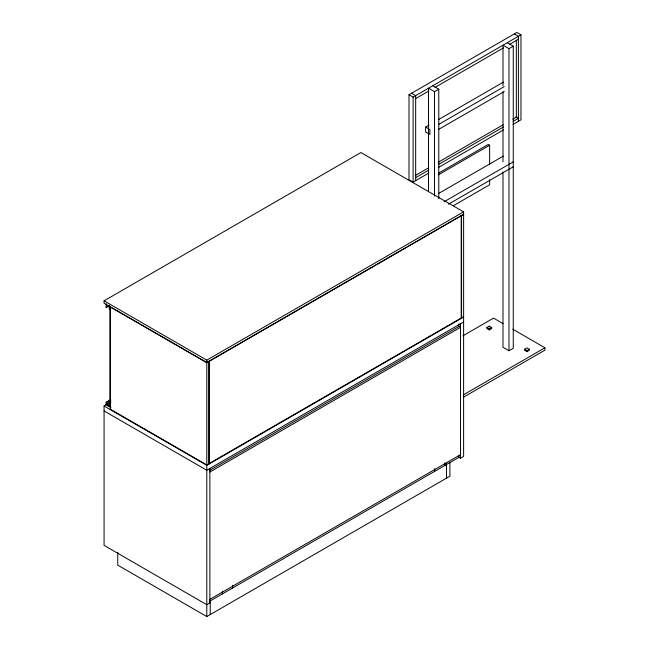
<?xml version="1.0" encoding="UTF-8"?>
<svg xmlns="http://www.w3.org/2000/svg" width="649" height="649" viewBox="0 0 649 649"><rect width="100%" height="100%" fill="white"/><g stroke="black" fill="none" stroke-linecap="round" stroke-linejoin="round"><path stroke-width="0.97" d="M428.843 173.023L413.105 182.109L408.992 179.732L408.992 94.722L516.855 32.45L520.969 34.819L520.969 119.83L513.132 124.357M408.992 94.722L413.105 97.099L520.969 34.819M415.668 98.583L428.843 90.974M434.984 87.428L503.47 47.888M509.619 44.343L518.397 39.273M428.51 191.601L428.51 88.199L434.506 91.663L438.781 89.189L438.781 198.667M502.991 85.749L502.991 45.203L508.978 48.659L513.262 46.193L513.262 348.278L508.978 350.744L502.991 347.288L502.991 171.912M463.613 214.235L206.788 362.507L104.067 303.197L104.067 300.828L360.885 152.547L463.613 211.858L463.613 456.417L460.53 458.194L458.77 457.18M106.12 304.503L106.12 307.35L108.748 305.825M106.12 307.35L109.178 306.077M425.598 127.05L429.881 129.516L429.881 134.465L425.598 131.99L425.598 127.05L429.103 125.03M438.724 119.473L503.486 82.082M438.635 124.47L504.265 86.577M438.635 129.411L504.265 91.517M415.368 175.457L428.543 167.856M438.197 162.282L503.17 124.77M512.832 119.189L516.344 117.161L516.344 40.108M415.668 177.656L428.843 170.054M438.497 164.481L503.47 126.969M513.132 121.395L518.397 118.353L515.931 116.925M438.497 167.442L503.47 129.93M438.643 173.096L488.267 144.443L489.638 145.238L489.638 164.497M438.27 174.889L489.638 145.238M438.578 193.499L503.332 156.109M444.127 201.758L513.262 161.844M448.508 204.175L513.262 166.785M110.809 407.523L106.12 404.814L106.12 402.242L110.508 399.711M106.12 402.242L106.55 402.494L110.93 399.954M108.748 402.704L106.12 404.222L110.809 406.931M110.93 401.934L106.55 404.465L106.55 402.494M209.87 468.473L209.87 602.905L206.788 604.69L104.067 545.379L104.067 405.998L106.696 404.481M109.032 405.901L109.032 403.921L110.784 402.915M453.067 205.887L489.638 184.778L489.638 179.708M104.067 300.828L206.788 360.13L463.613 211.858M463.613 214.43L206.788 362.702L110.314 307.001M463.613 316.639L206.788 464.911L110.314 409.211M463.613 317.037L206.788 465.309L104.067 405.998M463.613 321.977L206.788 470.249L104.067 410.947M209.205 470.639L458.989 326.431L460.53 327.315L209.87 472.034M462.899 335.833L493.573 318.124L503.145 323.656M486.896 327.518L489.289 326.131L491.691 327.518L491.691 328.508L489.289 329.887L486.896 328.508L486.896 327.518L489.289 328.897L491.691 327.518M524.562 349.267L526.956 347.88L529.357 349.267L529.357 350.249L526.956 351.636L524.562 350.249L524.562 349.267L526.956 350.647L529.357 349.267M463.443 394.827L544.933 347.783L544.933 350.152L463.443 397.204M209.87 599.351L460.53 454.633M209.213 601.509L458.989 457.302L458.989 455.525M117.761 552.299L117.761 565.149L206.788 616.55L449.911 476.188L449.911 462.348M514.292 33.935L518.397 36.303L518.397 121.314M507.267 42.729L513.262 46.193M432.794 85.733L438.781 89.189M411.563 93.245L415.668 95.614L415.668 180.625M512.726 329.181L544.933 347.783M109.032 403.921L109.454 406.152M526.956 350.647L526.956 351.636M508.978 48.659L508.978 350.744M502.991 91.834L502.991 161.779M489.289 326.131L489.289 327.12M489.289 328.897L489.289 329.887M461.553 215.419L461.553 318.221M461.212 215.614L461.212 318.424M460.53 323.762L460.53 458.194M458.989 323.762L458.989 326.431M446.488 463.337L446.488 478.159M444.946 462.745L444.946 465.414M434.676 468.675L434.676 471.344M434.506 91.663L434.506 196.071M413.105 97.099L413.105 182.109M232.642 585.317L232.642 587.986M222.372 591.247L222.372 593.916M210.219 600.731L210.219 614.571M209.189 361.12L209.189 463.93M208.848 361.323L208.848 464.124M206.788 360.13L206.788 616.55M110.314 306.807L110.314 409.608M110.014 306.831L110.014 405.682M109.454 306.425L109.454 309.273L109.032 305.233M106.55 303.797L106.55 307.594"/></g></svg>
